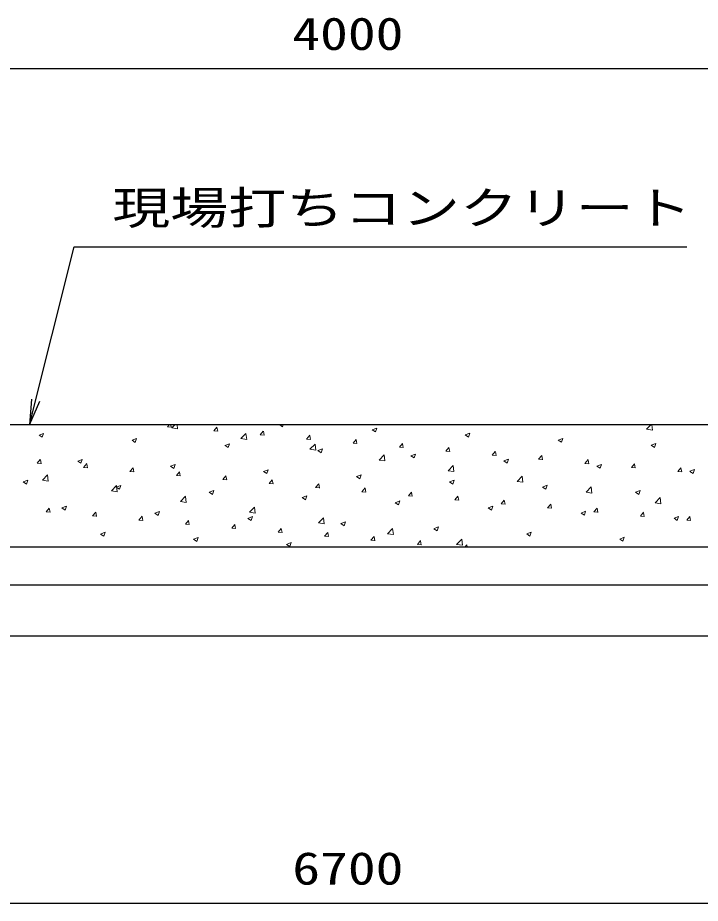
# Model space of a CAD drawing. Units: millimetres at full size. Extents: x 0 to 42050, y 0 to 29700.
# Drawn here: x 19729 to 22409, y 12470 to 15950 of the extents above; entities that cross this region are included whole.
import ezdxf
from ezdxf.enums import TextEntityAlignment as Align

# ---------------------------------------------------------------- set-up
doc = ezdxf.new("R2010")
doc.units = ezdxf.units.MM
for name, color, linetype, lineweight in [('D-DCR-HCHn', 4, 'Continuous', 9), ('D-STR-DIM', 7, 'Continuous', 25), ('D-STR-STRn', 1, 'Continuous', 25), ('D-STR-TXT', 7, 'Continuous', 25)]:
    doc.layers.add(name, color=color, linetype=linetype, lineweight=lineweight)
doc.styles.add('ＭＳ ゴシック', font='')
doc.styles.get('ＭＳ ゴシック').set_extended_font_data('MS Gothic')

# ---------------------------------------------------------------- blocks, each defined once
blk = doc.blocks.new('open_arrow')
at = {"color": 0, "linetype": 'Continuous', "lineweight": -2}
blk.add_lwpolyline([(7.5, 1.25), (0, 0), (7.5, -1.25)], dxfattribs=at)

msp = doc.modelspace()

# ---------------------------------------------------------------- linework, layer by layer
at = {"layer": 'D-DCR-HCHn'}
for p, q in [((20316.46, 14342.241), (20322.971, 14350)), ((20316.463, 14342.227), (20331.645, 14340.899)), ((20331.754, 14340.821), (20330.061, 14350)), ((20334.099, 14338.09), (20345.527, 14350)), ((20334.127, 14338.032), (20356.717, 14334.528)), ((20356.695, 14334.551), (20354.897, 14350)), ((20498.645, 14326.302), (20510.89, 14340.895)), ((20513.938, 14324.881), (20511.002, 14340.802)), ((20757.614, 14350), (20768.656, 14342.552)), ((20768.67, 14342.556), (20771.168, 14350)), ((22197.977, 14333.262), (22214.037, 14350)), ((22220.573, 14329.723), (22218.214, 14350)), ((19812.518, 14309.873), (19830.302, 14316.7)), ((19812.543, 14309.836), (19825.178, 14301.314)), ((19825.192, 14301.317), (19830.343, 14316.666)), ((20498.647, 14326.288), (20513.829, 14324.96)), ((20605.178, 14296.048), (20624.962, 14316.666)), ((20627.774, 14292.509), (20624.967, 14316.631)), ((20680.83, 14310.363), (20693.075, 14324.956)), ((20680.831, 14310.349), (20696.013, 14309.021)), ((20696.122, 14308.94), (20693.185, 14324.862)), ((20863.014, 14294.424), (20875.26, 14309.017)), ((20878.306, 14293), (20875.369, 14308.921)), ((21121.028, 14330.768), (21138.813, 14337.595)), ((21121.052, 14330.732), (21133.687, 14322.21)), ((21133.701, 14322.213), (21138.851, 14337.562)), ((21486.059, 14310.425), (21503.844, 14317.252)), ((21486.083, 14310.389), (21498.718, 14301.867)), ((21498.732, 14301.871), (21503.882, 14317.22)), ((22198.006, 14333.2), (22220.596, 14329.697)), ((20177.549, 14289.53), (20195.334, 14296.357)), ((20177.574, 14289.494), (20190.209, 14280.972)), ((20190.223, 14280.975), (20195.373, 14296.324)), ((20542.58, 14269.188), (20560.365, 14276.014)), ((20542.605, 14269.151), (20555.24, 14260.629)), ((20555.254, 14260.633), (20560.404, 14275.982)), ((20605.206, 14295.989), (20627.796, 14292.485)), ((20863.015, 14294.41), (20878.197, 14293.082)), ((20876.257, 14254.005), (20896.041, 14274.624)), ((20898.853, 14250.467), (20896.047, 14274.589)), ((21045.199, 14278.485), (21057.444, 14293.078)), ((21045.199, 14278.471), (21060.381, 14277.143)), ((21060.49, 14277.06), (21057.553, 14292.981)), ((21227.384, 14262.546), (21239.629, 14277.139)), ((21242.674, 14261.119), (21239.737, 14277.041)), ((21851.091, 14290.083), (21868.876, 14296.91)), ((21851.114, 14290.047), (21863.748, 14281.525)), ((21863.763, 14281.529), (21868.913, 14296.878)), ((22216.122, 14269.74), (22233.907, 14276.567)), ((22216.145, 14269.704), (22228.779, 14261.182)), ((22228.794, 14261.187), (22233.944, 14276.536)), ((20876.286, 14253.946), (20898.875, 14250.443)), ((20907.612, 14248.845), (20925.396, 14255.672)), ((20907.636, 14248.809), (20920.27, 14240.287)), ((20920.285, 14240.29), (20925.435, 14255.639)), ((21227.383, 14262.532), (21242.565, 14261.203)), ((21272.643, 14228.502), (21290.428, 14235.329)), ((21285.315, 14219.948), (21290.466, 14235.297)), ((21409.567, 14246.593), (21424.749, 14245.264)), ((21409.568, 14246.607), (21421.814, 14261.2)), ((21424.857, 14245.179), (21421.921, 14261.101)), ((21591.753, 14230.667), (21603.998, 14245.261)), ((21607.041, 14229.239), (21604.105, 14245.16)), ((19805.15, 14199.001), (19817.395, 14213.595)), ((19805.153, 14198.987), (19820.335, 14197.659)), ((19820.444, 14197.585), (19817.508, 14213.506)), ((19964.132, 14207.607), (19981.917, 14214.434)), ((19964.158, 14207.571), (19976.792, 14199.049)), ((19976.807, 14199.052), (19981.957, 14214.401)), ((21147.336, 14211.963), (21167.12, 14232.582)), ((21147.365, 14211.903), (21169.955, 14208.4)), ((21169.932, 14208.424), (21167.126, 14232.547)), ((21272.667, 14228.466), (21285.301, 14219.944)), ((21591.751, 14230.654), (21606.933, 14229.325)), ((21637.674, 14208.16), (21655.459, 14214.987)), ((21637.697, 14208.124), (21650.332, 14199.602)), ((21650.346, 14199.606), (21655.496, 14214.955)), ((21773.935, 14214.715), (21789.117, 14213.386)), ((21773.938, 14214.728), (21786.183, 14229.321)), ((21789.225, 14213.299), (21786.288, 14229.22)), ((21956.12, 14198.776), (21971.302, 14197.447)), ((21956.122, 14198.789), (21968.368, 14213.382)), ((21971.409, 14197.358), (21968.472, 14213.28)), ((19987.335, 14183.062), (19999.58, 14197.655)), ((19987.337, 14183.048), (20002.519, 14181.72)), ((20002.628, 14181.644), (19999.691, 14197.566)), ((20169.519, 14167.123), (20181.764, 14181.716)), ((20169.521, 14167.109), (20184.703, 14165.781)), ((20184.812, 14165.704), (20181.875, 14181.626)), ((20329.164, 14187.265), (20346.948, 14194.092)), ((20329.189, 14187.229), (20341.823, 14178.706)), ((20341.837, 14178.71), (20346.988, 14194.059)), ((20351.704, 14151.184), (20363.949, 14165.777)), ((20366.996, 14149.764), (20364.059, 14165.685)), ((20694.195, 14166.922), (20711.98, 14173.749)), ((20694.219, 14166.886), (20706.854, 14158.364)), ((20706.868, 14158.368), (20712.018, 14173.717)), ((21418.415, 14169.921), (21438.199, 14190.539)), ((21418.444, 14169.861), (21441.034, 14166.357)), ((21441.011, 14166.382), (21438.205, 14190.505)), ((22002.706, 14187.817), (22020.49, 14194.644)), ((22002.728, 14187.782), (22015.363, 14179.259)), ((22015.377, 14179.264), (22020.527, 14194.613)), ((22138.304, 14182.837), (22153.486, 14181.508)), ((22138.307, 14182.85), (22150.552, 14197.443)), ((22153.593, 14181.418), (22150.656, 14197.339)), ((22320.488, 14166.897), (22335.67, 14165.569)), ((22320.492, 14166.911), (22332.737, 14181.504)), ((22335.777, 14165.478), (22332.84, 14181.399)), ((22367.737, 14167.474), (22385.522, 14174.301)), ((22367.759, 14167.439), (22380.394, 14158.917)), ((22380.408, 14158.921), (22385.558, 14174.27)), ((19750.716, 14125.684), (19768.501, 14132.511)), ((19763.39, 14117.129), (19768.54, 14132.478)), ((19825.616, 14132.706), (19845.399, 14153.325)), ((19825.644, 14132.649), (19848.234, 14129.146)), ((19848.211, 14129.168), (19845.405, 14153.29)), ((20351.706, 14151.17), (20366.888, 14149.842)), ((20533.889, 14135.245), (20546.134, 14149.838)), ((20533.89, 14135.231), (20549.072, 14133.903)), ((20549.18, 14133.824), (20546.243, 14149.745)), ((20716.073, 14119.306), (20728.318, 14133.899)), ((20731.363, 14117.883), (20728.427, 14133.805)), ((21059.227, 14146.579), (21077.011, 14153.406)), ((21059.25, 14146.544), (21071.885, 14138.022)), ((21071.899, 14138.025), (21077.049, 14153.374)), ((21424.258, 14126.237), (21442.043, 14133.064)), ((21436.93, 14117.683), (21442.08, 14133.032)), ((21689.494, 14127.878), (21709.278, 14148.497)), ((21712.09, 14124.34), (21709.284, 14148.462)), ((19750.741, 14125.648), (19763.376, 14117.126)), ((20096.695, 14090.664), (20116.478, 14111.283)), ((20115.747, 14105.342), (20133.532, 14112.169)), ((20115.772, 14105.306), (20128.407, 14096.784)), ((20119.29, 14087.126), (20116.484, 14111.248)), ((20128.421, 14096.787), (20133.571, 14112.136)), ((20716.074, 14119.292), (20731.256, 14117.964)), ((20898.258, 14103.367), (20910.503, 14117.96)), ((20898.258, 14103.353), (20913.44, 14102.025)), ((20913.547, 14101.943), (20910.611, 14117.864)), ((21080.443, 14087.428), (21092.688, 14102.021)), ((21095.731, 14086.003), (21092.794, 14101.924)), ((21424.281, 14126.201), (21436.916, 14117.679)), ((21689.523, 14127.818), (21712.113, 14124.314)), ((21789.289, 14105.894), (21807.074, 14112.721)), ((21789.312, 14105.859), (21801.946, 14097.337)), ((21801.961, 14097.341), (21807.111, 14112.69)), ((21960.573, 14085.836), (21980.357, 14106.455)), ((21983.169, 14082.298), (21980.363, 14106.42)), ((20096.723, 14090.607), (20119.313, 14087.103)), ((20367.774, 14048.621), (20387.557, 14069.24)), ((20390.369, 14045.083), (20387.563, 14069.206)), ((20480.779, 14084.999), (20498.563, 14091.826)), ((20480.803, 14084.963), (20493.438, 14076.441)), ((20493.452, 14076.445), (20498.602, 14091.794)), ((20845.81, 14064.656), (20863.595, 14071.483)), ((20845.834, 14064.621), (20858.468, 14056.099)), ((20858.482, 14056.102), (20863.633, 14071.451)), ((21080.442, 14087.414), (21095.624, 14086.086)), ((21262.626, 14071.475), (21277.808, 14070.147)), ((21262.627, 14071.489), (21274.872, 14086.082)), ((21277.915, 14070.062), (21274.978, 14085.984)), ((21444.812, 14055.55), (21457.057, 14070.143)), ((21460.099, 14054.122), (21457.162, 14070.044)), ((21960.602, 14085.775), (21983.192, 14082.271)), ((22154.321, 14085.552), (22172.105, 14092.378)), ((22154.343, 14085.516), (22166.977, 14076.994)), ((22166.991, 14076.999), (22172.141, 14092.348)), ((22231.652, 14043.794), (22251.436, 14064.412)), ((22254.248, 14040.255), (22251.442, 14064.378)), ((19902.331, 14023.419), (19920.116, 14030.246)), ((19915.004, 14014.864), (19920.155, 14030.213)), ((20367.802, 14048.564), (20390.392, 14045.06)), ((20638.853, 14006.579), (20658.637, 14027.198)), ((20661.449, 14003.041), (20658.642, 14027.164)), ((21210.841, 14044.314), (21228.626, 14051.141)), ((21210.865, 14044.278), (21223.499, 14035.756)), ((21223.513, 14035.76), (21228.663, 14051.109)), ((21444.81, 14055.536), (21459.992, 14054.208)), ((21575.873, 14023.971), (21593.657, 14030.798)), ((21588.544, 14015.418), (21593.694, 14030.767)), ((21626.994, 14039.597), (21642.176, 14038.269)), ((21626.997, 14039.611), (21639.242, 14054.204)), ((21642.283, 14038.182), (21639.346, 14054.103)), ((21809.181, 14023.671), (21821.426, 14038.265)), ((21824.467, 14022.242), (21821.53, 14038.163)), ((22231.681, 14043.732), (22254.271, 14040.229)), ((19840.393, 14007.945), (19852.638, 14022.538)), ((19840.396, 14007.931), (19855.578, 14006.603)), ((19855.686, 14006.528), (19852.749, 14022.449)), ((19902.356, 14023.383), (19914.99, 14014.861)), ((20022.578, 13992.006), (20034.823, 14006.599)), ((20022.58, 13991.992), (20037.762, 13990.663)), ((20037.869, 13990.587), (20034.933, 14006.509)), ((20204.763, 13976.066), (20217.008, 13990.66)), ((20220.053, 13974.647), (20217.117, 13990.569)), ((20267.362, 14003.076), (20285.147, 14009.903)), ((20267.387, 14003.041), (20280.021, 13994.518)), ((20280.035, 13994.522), (20285.185, 14009.871)), ((20638.881, 14006.521), (20661.471, 14003.017)), ((21575.895, 14023.936), (21588.53, 14015.414)), ((21809.178, 14023.658), (21824.36, 14022.33)), ((21940.904, 14003.629), (21958.689, 14010.456)), ((21940.926, 14003.594), (21953.561, 13995.071)), ((21953.575, 13995.076), (21958.725, 14010.425)), ((21991.362, 14007.719), (22006.544, 14006.391)), ((21991.366, 14007.732), (22003.611, 14022.326)), ((22006.65, 14006.301), (22003.714, 14022.223)), ((22173.546, 13991.78), (22188.728, 13990.452)), ((22173.551, 13991.793), (22185.796, 14006.386)), ((22188.834, 13990.361), (22185.897, 14006.282)), ((22305.935, 13983.286), (22323.72, 13990.113)), ((22318.606, 13974.733), (22323.756, 13990.082)), ((22355.735, 13975.854), (22367.98, 13990.447)), ((22371.018, 13974.421), (22368.081, 13990.342)), ((20204.764, 13976.053), (20219.946, 13974.724)), ((20386.947, 13960.127), (20399.192, 13974.72)), ((20386.948, 13960.114), (20402.13, 13958.785)), ((20402.237, 13958.707), (20399.3, 13974.628)), ((20569.132, 13944.188), (20581.377, 13958.781)), ((20584.421, 13942.767), (20581.484, 13958.688)), ((20632.394, 13982.734), (20650.178, 13989.56)), ((20632.417, 13982.698), (20645.052, 13974.176)), ((20645.066, 13974.18), (20650.216, 13989.529)), ((20909.932, 13964.537), (20929.716, 13985.156)), ((20909.96, 13964.478), (20932.55, 13960.975)), ((20932.528, 13960.999), (20929.721, 13985.121)), ((20997.425, 13962.391), (21015.21, 13969.218)), ((20997.448, 13962.356), (21010.083, 13953.834)), ((21010.097, 13953.837), (21015.247, 13969.186)), ((22305.957, 13983.251), (22318.592, 13974.729)), ((22355.731, 13975.841), (22370.913, 13974.513)), ((20053.946, 13921.153), (20071.73, 13927.98)), ((20053.97, 13921.118), (20066.605, 13912.596)), ((20066.619, 13912.599), (20071.769, 13927.948)), ((20569.132, 13944.175), (20584.314, 13942.846)), ((20751.317, 13928.249), (20763.562, 13942.842)), ((20751.317, 13928.236), (20766.499, 13926.907)), ((20766.605, 13926.826), (20763.668, 13942.748)), ((20933.501, 13912.31), (20945.746, 13926.903)), ((20948.789, 13910.886), (20945.852, 13926.807)), ((21181.011, 13922.494), (21200.795, 13943.113)), ((21181.039, 13922.435), (21203.629, 13918.932)), ((21203.607, 13918.957), (21200.8, 13943.079)), ((21362.456, 13942.048), (21380.241, 13948.875)), ((21362.479, 13942.013), (21375.114, 13933.491)), ((21375.128, 13933.495), (21380.278, 13948.844)), ((21727.488, 13921.706), (21745.272, 13928.533)), ((21727.51, 13921.671), (21740.144, 13913.149)), ((21740.158, 13913.153), (21745.309, 13928.502)), ((20418.977, 13900.811), (20436.762, 13907.638)), ((20419.001, 13900.775), (20431.636, 13892.253)), ((20431.65, 13892.257), (20436.8, 13907.606)), ((20784.008, 13880.468), (20801.793, 13887.295)), ((20796.68, 13871.915), (20801.83, 13887.264)), ((20933.501, 13912.297), (20948.683, 13910.968)), ((21115.685, 13896.357), (21130.867, 13895.029)), ((21115.686, 13896.371), (21127.931, 13910.964)), ((21130.972, 13894.946), (21128.036, 13910.867)), ((21297.871, 13880.432), (21310.116, 13895.025)), ((21313.156, 13879.005), (21310.22, 13894.927)), ((21452.09, 13880.452), (21471.874, 13901.071)), ((21474.686, 13876.914), (21471.88, 13901.037)), ((22092.519, 13901.363), (22110.304, 13908.19)), ((22092.541, 13901.328), (22105.175, 13892.806)), ((22105.189, 13892.811), (22110.339, 13908.16)), ((20784.032, 13880.433), (20796.666, 13871.911)), ((21297.869, 13880.418), (21313.051, 13879.09)), ((21452.118, 13880.393), (21474.708, 13876.889)), ((21484.676, 13870), (21492.3, 13879.086)), ((21494.061, 13870), (21492.403, 13878.987))]:
    msp.add_line(p, q, dxfattribs=at)
at = {"layer": 'D-STR-DIM'}
for p, q in [((19025, 15750), (23025, 15750)), ((17675, 12470), (24375, 12470))]:
    msp.add_line(p, q, dxfattribs=at)
at = {"layer": 'D-STR-STRn'}
for p, q in [((23725, 14350), (18325, 14350)), ((24475, 13870), (17575, 13870)), ((24475, 13720), (17575, 13720)), ((24475, 13520), (17575, 13520))]:
    msp.add_line(p, q, dxfattribs=at)
at = {"layer": 'D-STR-TXT'}
msp.add_lwpolyline([(19775, 14350), (19950, 15050), (20050, 15050), (22356.345, 15050)], dxfattribs=at)

# ---------------------------------------------------------------- block references
at = {"layer": 'D-STR-TXT', "xscale": 13.3, "yscale": 13.3, "rotation": 76}
msp.add_blockref('open_arrow', (19775, 14350), dxfattribs=at)

# ---------------------------------------------------------------- texts
at = {"layer": 'D-STR-DIM', "style": 'ＭＳ ゴシック', "width": 1.25}
for s, p in [('4000', (21025, 15887.5)), ('6700', (21025, 12607.5))]:
    msp.add_text(s, height=128.3, dxfattribs=at).set_placement(p, align=Align.MIDDLE_CENTER)
at = {"layer": 'D-STR-TXT', "style": 'ＭＳ ゴシック', "width": 1.3}
msp.add_text('現場打ちコンクリート', height=128.3, dxfattribs=at).set_placement((20100, 15100), align=Align.BOTTOM_LEFT)

doc.saveas('drawing.dxf')
